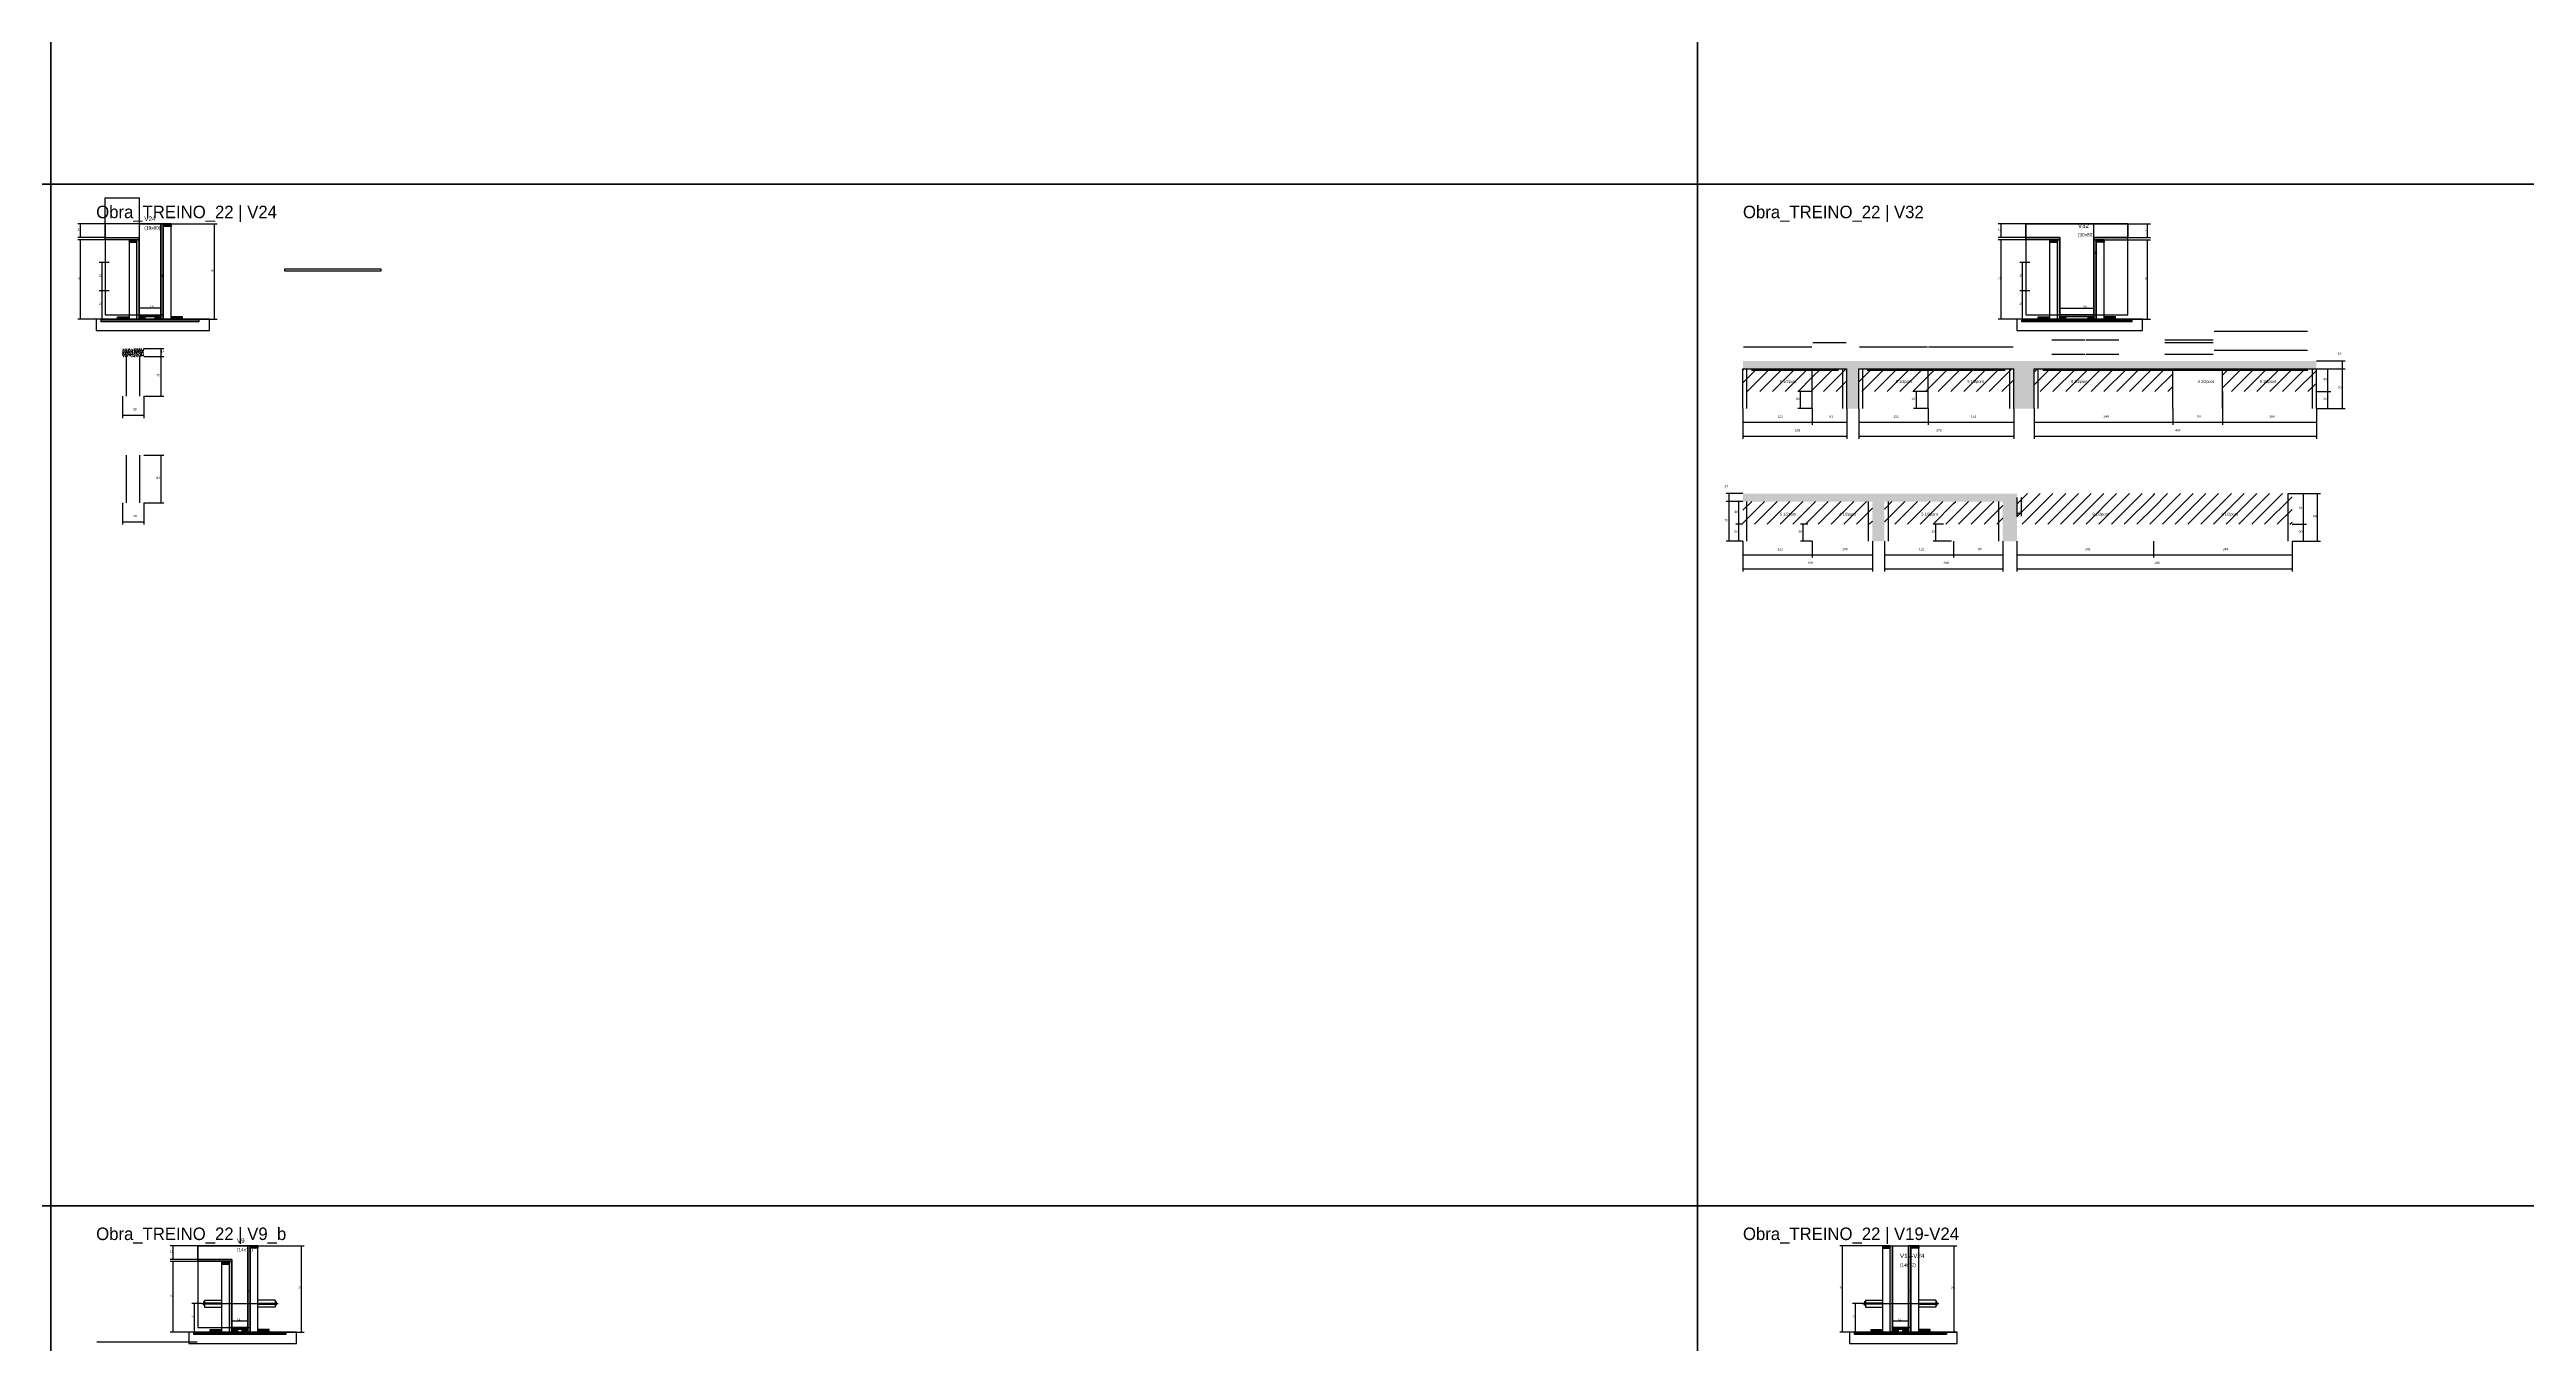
# Model space of a CAD drawing. Header units: metres. Extents: x -41 to 34840, y -36000 to 1848.
# Drawn here: x 17398 to 21760, y -29042 to -26763 of the extents above; entities that cross this region are included whole.
import ezdxf

# ---------------------------------------------------------------- set-up
doc = ezdxf.new("R2010")
doc.units = ezdxf.units.M
for name, color, linetype in [('barrote', 126, 'Continuous'), ('CELL_BORDER', 8, 'Continuous'), ('CONCRETO', 251, 'Continuous'), ('COTA', 4, 'Continuous'), ('Cota Seção (2x)', 4, 'Continuous'), ('Hachura', 253, 'Continuous'), ('LABEL_ID', 3, 'Continuous'), ('Madeira', 126, 'Continuous'), ('NOMENCLATURA', 7, 'Continuous'), ('Painéis', 200, 'Continuous'), ('SARR_2.2x7', 40, 'Continuous'), ('SCO-___-LAJ', 4, 'Continuous'), ('TENSOR', 2, 'Continuous'), ('Texto Seção', 7, 'Continuous')]:
    doc.layers.add(name, color=color, linetype=linetype)

msp = doc.modelspace()

# ---------------------------------------------------------------- hatches: boundary and pattern name
at = {"layer": 'COTA'}
h = msp.add_hatch(dxfattribs=at)
h.set_pattern_fill('AR-CONC', scale=0.03)
h.paths.add_polyline_path([(17526.1, -27303.7), (17564.1, -27303.7), (17564.1, -27289.7), (17526.1, -27289.7)])
h = msp.add_hatch(dxfattribs=at)
h.set_pattern_fill('AR-CONC', scale=0.03)
h.paths.add_polyline_path([(20563, -27325.4), (20563, -27395.4), (20584, -27395.4), (20584, -27325.4), (20857, -27325.4), (20857, -27395.4), (20892.8, -27395.4), (20892.8, -27325.4), (21389.8, -27325.4), (21389.8, -27311.4), (20380, -27311.4), (20380, -27325.4)])
h = msp.add_hatch(dxfattribs=at)
h.set_pattern_fill('AR-CONC', scale=0.03)
h.paths.add_polyline_path([(20608, -27629.1), (20629, -27629.1), (20629, -27559.1), (20837.5, -27559.1), (20837.5, -27629.1), (20862.3, -27629.1), (20862.3, -27545.1), (20380, -27545.1), (20380, -27559.1), (20608, -27559.1)])
at = {"layer": 'Hachura'}
h = msp.add_hatch(color=8, dxfattribs=at)
h.dxf.hatch_style = 1
h.paths.add_polyline_path([(17597.8, -27070), (17593.8, -27070), (17593.8, -27070), (17593.8, -27238), (17593.8, -27238), (17597.8, -27238), (17597.8, -27238), (17597.8, -27070)])
h = msp.add_hatch(dxfattribs=at)
h.set_pattern_fill('ANSI31', scale=0.5)
h.paths.add_polyline_path([(17611.8, -27070), (17611.8, -27074.4), (17611.8, -27074.4), (17597.8, -27074.4), (17597.8, -27074.4), (17597.8, -27070), (17597.8, -27070), (17611.8, -27070)])
h = msp.add_hatch(color=8, dxfattribs=at)
h.dxf.hatch_style = 1
h.paths.add_polyline_path([(17495.8, -27098), (17495.8, -27094), (17495.8, -27094), (17555.8, -27094), (17555.8, -27094), (17555.8, -27098), (17555.8, -27098), (17495.8, -27098)])
h = msp.add_hatch(dxfattribs=at)
h.set_pattern_fill('ANSI31', scale=0.5)
h.paths.add_polyline_path([(17537.8, -27098), (17537.8, -27102.4), (17537.8, -27102.4), (17551.8, -27102.4), (17551.8, -27102.4), (17551.8, -27098), (17551.8, -27098), (17537.8, -27098)])
h = msp.add_hatch(color=8, dxfattribs=at)
h.dxf.hatch_style = 1
h.paths.add_polyline_path([(17551.8, -27098), (17555.8, -27098), (17555.8, -27098), (17555.8, -27238), (17555.8, -27238), (17551.8, -27238), (17551.8, -27238), (17551.8, -27098)])
h = msp.add_hatch(color=8, dxfattribs=at)
h.dxf.hatch_style = 1
h.paths.add_polyline_path([(20877.9, -27098), (20877.9, -27094), (20877.9, -27094), (20937.9, -27094), (20937.9, -27094), (20937.9, -27098), (20937.9, -27098), (20877.9, -27098)])
h = msp.add_hatch(dxfattribs=at)
h.set_pattern_fill('ANSI31', scale=0.5)
h.paths.add_polyline_path([(20919.9, -27098), (20919.9, -27102.4), (20919.9, -27102.4), (20933.9, -27102.4), (20933.9, -27102.4), (20933.9, -27098), (20933.9, -27098), (20919.9, -27098)])
h = msp.add_hatch(color=8, dxfattribs=at)
h.dxf.hatch_style = 1
h.paths.add_polyline_path([(20933.9, -27098), (20937.9, -27098), (20937.9, -27098), (20937.9, -27238), (20937.9, -27238), (20933.9, -27238), (20933.9, -27238), (20933.9, -27098)])
h = msp.add_hatch(color=8, dxfattribs=at)
h.dxf.hatch_style = 1
h.paths.add_polyline_path([(21057.9, -27098), (21057.9, -27094), (21057.9, -27094), (20997.9, -27094), (20997.9, -27094), (20997.9, -27098), (20997.9, -27098), (21057.9, -27098)])
h = msp.add_hatch(color=8, dxfattribs=at)
h.dxf.hatch_style = 1
h.paths.add_polyline_path([(21001.9, -27098), (20997.9, -27098), (20997.9, -27098), (20997.9, -27238), (20997.9, -27238), (21001.9, -27238), (21001.9, -27238), (21001.9, -27098)])
h = msp.add_hatch(dxfattribs=at)
h.set_pattern_fill('ANSI31', scale=0.5)
h.paths.add_polyline_path([(21015.9, -27098), (21015.9, -27102.4), (21015.9, -27102.4), (21001.9, -27102.4), (21001.9, -27102.4), (21001.9, -27098), (21001.9, -27098), (21015.9, -27098)])
h = msp.add_hatch(dxfattribs=at)
h.set_pattern_fill('ANSI31', scale=0.5)
h.paths.add_polyline_path([(17517.8, -27238), (17517.8, -27233.6), (17517.8, -27233.6), (17537.8, -27233.6), (17537.8, -27233.6), (17537.8, -27238), (17537.8, -27238), (17517.8, -27238)])
h = msp.add_hatch(color=8, dxfattribs=at)
h.dxf.hatch_style = 1
h.paths.add_polyline_path([(17555.8, -27233.6), (17555.8, -27230), (17555.8, -27230), (17593.8, -27230), (17593.8, -27230), (17593.8, -27233.6), (17593.8, -27233.6), (17555.8, -27233.6)])
h = msp.add_hatch(dxfattribs=at)
h.set_pattern_fill('ANSI31', scale=0.5)
h.paths.add_polyline_path([(17555.8, -27238), (17555.8, -27233.6), (17555.8, -27233.6), (17565.8, -27233.6), (17565.8, -27233.6), (17565.8, -27238), (17565.8, -27238), (17555.8, -27238)])
h = msp.add_hatch(dxfattribs=at)
h.set_pattern_fill('ANSI31', scale=0.5)
h.paths.add_polyline_path([(17583.8, -27238), (17583.8, -27233.6), (17583.8, -27233.6), (17593.8, -27233.6), (17593.8, -27233.6), (17593.8, -27238), (17593.8, -27238), (17583.8, -27238)])
h = msp.add_hatch(dxfattribs=at)
h.set_pattern_fill('ANSI31', scale=0.5)
h.paths.add_polyline_path([(17631.8, -27238), (17631.8, -27233.6), (17631.8, -27233.6), (17611.8, -27233.6), (17611.8, -27233.6), (17611.8, -27238), (17611.8, -27238), (17631.8, -27238)])
h = msp.add_hatch(dxfattribs=at)
h.set_pattern_fill('ANSI31', scale=0.5)
h.paths.add_polyline_path([(20899.9, -27238), (20899.9, -27233.6), (20899.9, -27233.6), (20919.9, -27233.6), (20919.9, -27233.6), (20919.9, -27238), (20919.9, -27238), (20899.9, -27238)])
h = msp.add_hatch(color=8, dxfattribs=at)
h.dxf.hatch_style = 1
h.paths.add_polyline_path([(20937.9, -27233.6), (20937.9, -27230), (20937.9, -27230), (20997.9, -27230), (20997.9, -27230), (20997.9, -27233.6), (20997.9, -27233.6), (20937.9, -27233.6)])
h = msp.add_hatch(dxfattribs=at)
h.set_pattern_fill('ANSI31', scale=0.5)
h.paths.add_polyline_path([(20937.9, -27238), (20937.9, -27233.6), (20937.9, -27233.6), (20947.9, -27233.6), (20947.9, -27233.6), (20947.9, -27238), (20947.9, -27238), (20937.9, -27238)])
h = msp.add_hatch(dxfattribs=at)
h.set_pattern_fill('ANSI31', scale=0.5)
h.paths.add_polyline_path([(20987.9, -27238), (20987.9, -27233.6), (20987.9, -27233.6), (20997.9, -27233.6), (20997.9, -27233.6), (20997.9, -27238), (20997.9, -27238), (20987.9, -27238)])
h = msp.add_hatch(dxfattribs=at)
h.set_pattern_fill('ANSI31', scale=0.5)
h.paths.add_polyline_path([(21035.9, -27238), (21035.9, -27233.6), (21035.9, -27233.6), (21015.9, -27233.6), (21015.9, -27233.6), (21015.9, -27238), (21015.9, -27238), (21035.9, -27238)])
h = msp.add_hatch(dxfattribs=at)
h.set_pattern_fill('ANSI31', scale=5)
h.paths.add_polyline_path([(20380, -27325.4), (20380, -27365.4), (20502, -27365.4), (20502, -27325.4)])
h = msp.add_hatch(dxfattribs=at)
h.set_pattern_fill('ANSI31', scale=5)
h.paths.add_polyline_path([(20563, -27325.4), (20502, -27325.4), (20502, -27365.4), (20563, -27365.4)])
h = msp.add_hatch(dxfattribs=at)
h.set_pattern_fill('ANSI31', scale=5)
h.paths.add_polyline_path([(20706, -27365.4), (20706, -27325.4), (20584, -27325.4), (20584, -27365.4)])
h = msp.add_hatch(dxfattribs=at)
h.set_pattern_fill('ANSI31', scale=5)
h.paths.add_polyline_path([(20857, -27365.4), (20857, -27325.4), (20706, -27325.4), (20706, -27365.4)])
h = msp.add_hatch(dxfattribs=at)
h.set_pattern_fill('ANSI31', scale=5)
h.paths.add_polyline_path([(20892.8, -27325.4), (20892.8, -27365.4), (21136.8, -27365.4), (21136.8, -27325.4)])
h = msp.add_hatch(dxfattribs=at)
h.set_pattern_fill('ANSI31', scale=5)
h.paths.add_polyline_path([(21389.8, -27365.4), (21389.8, -27325.4), (21224.3, -27325.4), (21224.3, -27365.4)])
h = msp.add_hatch(dxfattribs=at)
h.set_pattern_fill('ANSI31', scale=5)
h.paths.add_polyline_path([(20380, -27559.1), (20380, -27599.1), (20502, -27599.1), (20502, -27559.1)])
h = msp.add_hatch(dxfattribs=at)
h.set_pattern_fill('ANSI31', scale=5)
h.paths.add_polyline_path([(20608, -27559.1), (20502, -27559.1), (20502, -27599.1), (20608, -27599.1)])
h = msp.add_hatch(dxfattribs=at)
h.set_pattern_fill('ANSI31', scale=5)
h.paths.add_polyline_path([(20751, -27599.1), (20751, -27559.1), (20629, -27559.1), (20629, -27599.1)])
h = msp.add_hatch(dxfattribs=at)
h.set_pattern_fill('ANSI31', scale=5)
h.paths.add_polyline_path([(20751, -27559.1), (20751, -27599.1), (20837.5, -27599.1), (20837.5, -27559.1)])
h = msp.add_hatch(dxfattribs=at)
h.set_pattern_fill('ANSI31', scale=5)
h.paths.add_polyline_path([(20862.3, -27545.1), (20862.3, -27599.1), (21102.9, -27599.1), (21102.9, -27545.1)])
h = msp.add_hatch(dxfattribs=at)
h.set_pattern_fill('ANSI31', scale=5)
h.paths.add_polyline_path([(21102.9, -27545.1), (21102.9, -27599.1), (21346.9, -27599.1), (21346.9, -27545.1)])
h = msp.add_hatch(color=8, dxfattribs=at)
h.dxf.hatch_style = 1
h.paths.add_polyline_path([(17750.9, -28870), (17746.9, -28870), (17746.9, -28870), (17746.9, -29022), (17746.9, -29022), (17750.9, -29022), (17750.9, -29022), (17750.9, -28870)])
h = msp.add_hatch(dxfattribs=at)
h.set_pattern_fill('ANSI31', scale=0.5)
h.paths.add_polyline_path([(17764.9, -28870), (17764.9, -28874.4), (17764.9, -28874.4), (17750.9, -28874.4), (17750.9, -28874.4), (17750.9, -28870), (17750.9, -28870), (17764.9, -28870)])
h = msp.add_hatch(dxfattribs=at)
h.set_pattern_fill('ANSI31', scale=0.5)
h.paths.add_polyline_path([(20625.5, -28870), (20625.5, -28874.4), (20625.5, -28874.4), (20639.5, -28874.4), (20639.5, -28874.4), (20639.5, -28870), (20639.5, -28870), (20625.5, -28870)])
h = msp.add_hatch(color=8, dxfattribs=at)
h.dxf.hatch_style = 1
h.paths.add_polyline_path([(20639.5, -28870), (20643.5, -28870), (20643.5, -28870), (20643.5, -29022), (20643.5, -29022), (20639.5, -29022), (20639.5, -29022), (20639.5, -28870)])
h = msp.add_hatch(color=8, dxfattribs=at)
h.dxf.hatch_style = 1
h.paths.add_polyline_path([(20675.5, -28870), (20671.5, -28870), (20671.5, -28870), (20671.5, -29022), (20671.5, -29022), (20675.5, -29022), (20675.5, -29022), (20675.5, -28870)])
h = msp.add_hatch(dxfattribs=at)
h.set_pattern_fill('ANSI31', scale=0.5)
h.paths.add_polyline_path([(20689.5, -28870), (20689.5, -28874.4), (20689.5, -28874.4), (20675.5, -28874.4), (20675.5, -28874.4), (20675.5, -28870), (20675.5, -28870), (20689.5, -28870)])
h = msp.add_hatch(color=8, dxfattribs=at)
h.dxf.hatch_style = 1
h.paths.add_polyline_path([(17658.9, -28898), (17658.9, -28894), (17658.9, -28894), (17718.9, -28894), (17718.9, -28894), (17718.9, -28898), (17718.9, -28898), (17658.9, -28898)])
h = msp.add_hatch(dxfattribs=at)
h.set_pattern_fill('ANSI31', scale=0.5)
h.paths.add_polyline_path([(17700.9, -28898), (17700.9, -28902.4), (17700.9, -28902.4), (17714.9, -28902.4), (17714.9, -28902.4), (17714.9, -28898), (17714.9, -28898), (17700.9, -28898)])
h = msp.add_hatch(color=8, dxfattribs=at)
h.dxf.hatch_style = 1
h.paths.add_polyline_path([(17714.9, -28898), (17718.9, -28898), (17718.9, -28898), (17718.9, -29022), (17718.9, -29022), (17714.9, -29022), (17714.9, -29022), (17714.9, -28898)])
h = msp.add_hatch(dxfattribs=at)
h.set_pattern_fill('ANSI31', scale=0.5)
h.paths.add_polyline_path([(17680.9, -29022), (17680.9, -29017.6), (17680.9, -29017.6), (17700.9, -29017.6), (17700.9, -29017.6), (17700.9, -29022), (17700.9, -29022), (17680.9, -29022)])
h = msp.add_hatch(color=8, dxfattribs=at)
h.dxf.hatch_style = 1
h.paths.add_polyline_path([(17718.9, -29017.6), (17718.9, -29014), (17718.9, -29014), (17746.9, -29014), (17746.9, -29014), (17746.9, -29017.6), (17746.9, -29017.6), (17718.9, -29017.6)])
h = msp.add_hatch(dxfattribs=at)
h.set_pattern_fill('ANSI31', scale=0.5)
h.paths.add_polyline_path([(17718.9, -29022), (17718.9, -29017.6), (17718.9, -29017.6), (17728.9, -29017.6), (17728.9, -29017.6), (17728.9, -29022), (17728.9, -29022), (17718.9, -29022)])
h = msp.add_hatch(dxfattribs=at)
h.set_pattern_fill('ANSI31', scale=0.5)
h.paths.add_polyline_path([(17736.9, -29022), (17736.9, -29017.6), (17736.9, -29017.6), (17746.9, -29017.6), (17746.9, -29017.6), (17746.9, -29022), (17746.9, -29022), (17736.9, -29022)])
h = msp.add_hatch(dxfattribs=at)
h.set_pattern_fill('ANSI31', scale=0.5)
h.paths.add_polyline_path([(17784.9, -29022), (17784.9, -29017.6), (17784.9, -29017.6), (17764.9, -29017.6), (17764.9, -29017.6), (17764.9, -29022), (17764.9, -29022), (17784.9, -29022)])
h = msp.add_hatch(dxfattribs=at)
h.set_pattern_fill('ANSI31', scale=0.5)
h.paths.add_polyline_path([(20605.5, -29022), (20605.5, -29017.6), (20605.5, -29017.6), (20625.5, -29017.6), (20625.5, -29017.6), (20625.5, -29022), (20625.5, -29022), (20605.5, -29022)])
h = msp.add_hatch(color=8, dxfattribs=at)
h.dxf.hatch_style = 1
h.paths.add_polyline_path([(20643.5, -29017.6), (20643.5, -29014), (20643.5, -29014), (20671.5, -29014), (20671.5, -29014), (20671.5, -29017.6), (20671.5, -29017.6), (20643.5, -29017.6)])
h = msp.add_hatch(dxfattribs=at)
h.set_pattern_fill('ANSI31', scale=0.5)
h.paths.add_polyline_path([(20643.5, -29022), (20643.5, -29017.6), (20643.5, -29017.6), (20653.5, -29017.6), (20653.5, -29017.6), (20653.5, -29022), (20653.5, -29022), (20643.5, -29022)])
h = msp.add_hatch(dxfattribs=at)
h.set_pattern_fill('ANSI31', scale=0.5)
h.paths.add_polyline_path([(20661.5, -29022), (20661.5, -29017.6), (20661.5, -29017.6), (20671.5, -29017.6), (20671.5, -29017.6), (20671.5, -29022), (20671.5, -29022), (20661.5, -29022)])
h = msp.add_hatch(dxfattribs=at)
h.set_pattern_fill('ANSI31', scale=0.5)
h.paths.add_polyline_path([(20709.5, -29022), (20709.5, -29017.6), (20709.5, -29017.6), (20689.5, -29017.6), (20689.5, -29017.6), (20689.5, -29022), (20689.5, -29022), (20709.5, -29022)])

# ---------------------------------------------------------------- linework, layer by layer
for p, q in [((17668.9, -28969), (17668.9, -28975)), ((17670.9, -28969), (17668.9, -28969)), ((17670.9, -28975), (17668.9, -28975)), ((17670.9, -28966), (17670.9, -28978)), ((17670.9, -28966), (17700.9, -28966)), ((17700.9, -28971), (17670.9, -28971)), ((17700.9, -28973), (17670.9, -28973)), ((17670.9, -28978), (17700.9, -28978)), ((17794.9, -28966), (17764.9, -28966)), ((17764.9, -28971), (17794.9, -28971)), ((17764.9, -28973), (17794.9, -28973)), ((17794.9, -28978), (17764.9, -28978)), ((17794.9, -28966), (17794.9, -28978)), ((17796.9, -28969), (17794.9, -28969)), ((17794.9, -28975), (17796.9, -28975)), ((17796.9, -28969), (17796.9, -28975)), ((20593.5, -28969), (20593.5, -28975)), ((20595.5, -28969), (20593.5, -28969)), ((20595.5, -28975), (20593.5, -28975)), ((20595.5, -28966), (20595.5, -28978)), ((20595.5, -28966), (20625.5, -28966)), ((20625.5, -28971), (20595.5, -28971)), ((20625.5, -28973), (20595.5, -28973)), ((20595.5, -28978), (20625.5, -28978)), ((20719.5, -28966), (20689.5, -28966)), ((20689.5, -28971), (20719.5, -28971)), ((20689.5, -28973), (20719.5, -28973)), ((20719.5, -28978), (20689.5, -28978)), ((20719.5, -28966), (20719.5, -28978)), ((20721.5, -28969), (20719.5, -28969)), ((20719.5, -28975), (20721.5, -28975)), ((20721.5, -28969), (20721.5, -28975))]:
    msp.add_line(p, q)
at = {"layer": 'barrote'}
for points in [[(17643, -29042), (17832.6, -29042), (17832.6, -29022), (17643, -29022)], [(20567.7, -29042), (20757.2, -29042), (20757.2, -29022), (20567.7, -29022)]]:
    msp.add_lwpolyline(points, close=True, dxfattribs=at)
at = {"layer": 'CELL_BORDER'}
for points in [[(14500, -27000), (17400, -27000), (17400, -25200), (14500, -25200)], [(17400, -27000), (20300, -27000), (20300, -25200), (17400, -25200)], [(20300, -27000), (23200, -27000), (23200, -25200), (20300, -25200)], [(14500, -28800), (17400, -28800), (17400, -27000), (14500, -27000)], [(17400, -28800), (20300, -28800), (20300, -27000), (17400, -27000)], [(20300, -28800), (23200, -28800), (23200, -27000), (20300, -27000)], [(14500, -30600), (17400, -30600), (17400, -28800), (14500, -28800)], [(17400, -30600), (20300, -30600), (20300, -28800), (17400, -28800)], [(20300, -30600), (23200, -30600), (23200, -28800), (20300, -28800)]]:
    msp.add_lwpolyline(points, close=True, dxfattribs=at)
at = {"layer": 'CONCRETO'}
for points in [[(17593.8, -27090), (17593.8, -27070), (17495.8, -27070), (17495.8, -27094), (17555.8, -27094), (17555.8, -27230), (17593.8, -27230), (17593.8, -27090)], [(17495.8, -27230), (17593.8, -27230), (17593.8, -27070), (17495.8, -27070)], [(20997.9, -27094), (20997.9, -27104), (20997.9, -27230), (20937.9, -27230), (20937.9, -27094), (20877.9, -27094), (20877.9, -27070), (20997.9, -27070), (21057.9, -27070), (21057.9, -27094)], [(20877.9, -27230), (21057.9, -27230), (21057.9, -27070), (20877.9, -27070)], [(17746.9, -28894), (17746.9, -28876), (17746.9, -29014), (17718.9, -29014), (17718.9, -28894), (17658.9, -28894), (17658.9, -28870), (17746.9, -28870), (17746.9, -28873), (17746.9, -28897)], [(17658.9, -29014), (17746.9, -29014), (17746.9, -28870), (17658.9, -28870)], [(20671.5, -28894), (20671.5, -28876), (20671.5, -29014), (20643.5, -29014), (20643.5, -28894), (20643.5, -28894), (20643.5, -28870), (20671.5, -28870), (20671.5, -28873), (20671.5, -28897)]]:
    msp.add_lwpolyline(points, close=True, dxfattribs=at)
at = {"layer": 'COTA'}
for p, q in [((17495.8, -27070), (17447.5, -27070)), ((17452.5, -27094), (17452.5, -27070)), ((17611.8, -27070), (17693.3, -27070)), ((17688.3, -27238), (17688.3, -27070)), ((20877.9, -27070), (20829.6, -27070)), ((20834.6, -27094), (20834.6, -27070)), ((21057.9, -27070), (21097.4, -27070)), ((21092.4, -27094), (21092.4, -27070)), ((17495.8, -27094), (17447.5, -27094)), ((17495.8, -27098), (17447.5, -27098)), ((17452.5, -27238), (17452.5, -27098)), ((20877.9, -27094), (20829.6, -27094)), ((20877.9, -27098), (20829.6, -27098)), ((20834.6, -27238), (20834.6, -27098)), ((21015.9, -27098), (21097.4, -27098)), ((21057.9, -27094), (21097.4, -27094)), ((21092.4, -27238), (21092.4, -27098)), ((17502.8, -27138), (17485.3, -27138)), ((17490.3, -27188), (17490.3, -27138)), ((20884.9, -27138), (20867.4, -27138)), ((20872.4, -27188), (20872.4, -27138)), ((17502.8, -27188), (17485.3, -27188)), ((17502.8, -27188), (17485.3, -27188)), ((17490.3, -27238), (17490.3, -27188)), ((20884.9, -27188), (20867.4, -27188)), ((20884.9, -27188), (20867.4, -27188)), ((20872.4, -27238), (20872.4, -27188)), ((17517.8, -27238), (17447.5, -27238)), ((17502.8, -27238), (17485.3, -27238)), ((17631.8, -27238), (17693.3, -27238)), ((20899.9, -27238), (20829.6, -27238)), ((20884.9, -27238), (20867.4, -27238)), ((21035.9, -27238), (21097.4, -27238)), ((17564.1, -27289.7), (17599.2, -27289.7)), ((17564.1, -27303.7), (17599.2, -27303.7)), ((17564.1, -27303.7), (17599.2, -27303.7)), ((17594.2, -27303.7), (17594.2, -27289.7)), ((17594.2, -27373.7), (17594.2, -27303.7)), ((21389.8, -27311.4), (21440.7, -27311.4)), ((21389.8, -27325.4), (21440.7, -27325.4)), ((21389.8, -27325.4), (21440.7, -27325.4)), ((21389.8, -27325.4), (21415.1, -27325.4)), ((21410.1, -27365.4), (21410.1, -27325.4)), ((21435.7, -27325.4), (21435.7, -27311.4)), ((21435.7, -27395.4), (21435.7, -27325.4)), ((17526.1, -27373.7), (17526.1, -27412.2)), ((17564.1, -27373.7), (17564.1, -27412.2)), ((17564.1, -27373.7), (17599.2, -27373.7)), ((20502, -27365.4), (20476.4, -27365.4)), ((20481.4, -27395.4), (20481.4, -27365.4)), ((20704.2, -27365.4), (20680.3, -27365.4)), ((20685.3, -27395.4), (20685.3, -27365.4)), ((21224.3, -27365.4), (21224.3, -27424.2)), ((21389.8, -27365.4), (21415.1, -27365.4)), ((21389.8, -27365.4), (21415.1, -27365.4)), ((21410.1, -27395.4), (21410.1, -27365.4)), ((17526.1, -27407.2), (17564.1, -27407.2)), ((20380, -27395.4), (20380, -27424.2)), ((20380, -27395.4), (20380, -27448.7)), ((20380, -27419.2), (20502, -27419.2)), ((20502, -27395.4), (20476.4, -27395.4)), ((20502, -27395.4), (20502, -27424.2)), ((20502, -27395.4), (20502, -27424.2)), ((20502, -27419.2), (20563, -27419.2)), ((20563, -27395.4), (20563, -27424.2)), ((20563, -27395.4), (20563, -27448.7)), ((20584, -27395.4), (20584, -27424.2)), ((20584, -27395.4), (20584, -27448.7)), ((20584, -27419.2), (20706, -27419.2)), ((20704.2, -27395.4), (20680.3, -27395.4)), ((20706, -27395.4), (20706, -27424.2)), ((20706, -27395.4), (20706, -27424.2)), ((20706, -27419.2), (20857, -27419.2)), ((20857, -27395.4), (20857, -27424.2)), ((20857, -27395.4), (20857, -27448.7)), ((20892.8, -27395.4), (20892.8, -27424.2)), ((20892.8, -27395.4), (20892.8, -27448.7)), ((20892.8, -27419.2), (21136.8, -27419.2)), ((21136.8, -27395.4), (21136.8, -27424.2)), ((21136.8, -27395.4), (21136.8, -27424.2)), ((21136.8, -27419.2), (21224.3, -27419.2)), ((21224.3, -27395.4), (21224.3, -27424.2)), ((21224.3, -27419.2), (21389.8, -27419.2)), ((21389.8, -27395.4), (21389.8, -27448.7)), ((21389.8, -27395.4), (21440.7, -27395.4)), ((21389.8, -27395.4), (21389.8, -27424.2)), ((21389.8, -27395.4), (21415.1, -27395.4)), ((17564.1, -27477.4), (17599.2, -27477.4)), ((17594.2, -27561.4), (17594.2, -27477.4)), ((20380, -27443.7), (20563, -27443.7)), ((20584, -27443.7), (20857, -27443.7)), ((20892.8, -27443.7), (21389.8, -27443.7)), ((17526.1, -27561.4), (17526.1, -27599.8)), ((17564.1, -27561.4), (17564.1, -27599.8)), ((17564.1, -27561.4), (17599.2, -27561.4)), ((20380, -27545.1), (20350.5, -27545.1)), ((20380, -27559.1), (20350.5, -27559.1)), ((20380, -27559.1), (20350.5, -27559.1)), ((20355.5, -27559.1), (20355.5, -27545.1)), ((20355.5, -27629.1), (20355.5, -27559.1)), ((20380, -27559.1), (20367.7, -27559.1)), ((20372.7, -27599.1), (20372.7, -27559.1)), ((20862.3, -27552.1), (20862.3, -27584.6)), ((20869.8, -27552.1), (20869.8, -27584.6)), ((21339.9, -27545.1), (21372.3, -27545.1)), ((21346.9, -27545.1), (21397, -27545.1)), ((21367.3, -27599.1), (21367.3, -27545.1)), ((21392, -27629.1), (21392, -27545.1)), ((17526.1, -27594.8), (17564.1, -27594.8)), ((20380, -27599.1), (20367.7, -27599.1)), ((20380, -27599.1), (20367.7, -27599.1)), ((20372.7, -27629.1), (20372.7, -27599.1)), ((20494, -27599.1), (20481.1, -27599.1)), ((20486.1, -27629.1), (20486.1, -27599.1)), ((20733.2, -27599.1), (20714.9, -27599.1)), ((20719.9, -27629.1), (20719.9, -27599.1)), ((20862.3, -27579.6), (20869.8, -27579.6)), ((21346.9, -27599.1), (21372.3, -27599.1)), ((21346.9, -27599.1), (21372.3, -27599.1)), ((21367.3, -27629.1), (21367.3, -27599.1)), ((20380, -27629.1), (20350.5, -27629.1)), ((20380, -27629.1), (20367.7, -27629.1)), ((20380, -27629.1), (20380, -27657.9)), ((20380, -27629.1), (20380, -27682.4)), ((20380, -27652.9), (20502, -27652.9)), ((20502, -27629.1), (20481.1, -27629.1)), ((20502, -27629.1), (20502, -27657.9)), ((20502, -27629.1), (20502, -27657.9)), ((20502, -27652.9), (20608, -27652.9)), ((20608, -27629.1), (20608, -27657.9)), ((20608, -27629.1), (20608, -27682.4)), ((20629, -27629.1), (20629, -27657.9)), ((20629, -27629.1), (20629, -27682.4)), ((20629, -27652.9), (20751, -27652.9)), ((20747.5, -27629.1), (20714.9, -27629.1)), ((20751, -27629.1), (20751, -27657.9)), ((20751, -27629.1), (20751, -27657.9)), ((20751, -27652.9), (20837.5, -27652.9)), ((20837.5, -27629.1), (20837.5, -27657.9)), ((20837.5, -27629.1), (20837.5, -27682.4)), ((20862.3, -27629.1), (20862.3, -27657.9)), ((20862.3, -27629.1), (20862.3, -27682.4)), ((20862.3, -27652.9), (21102.9, -27652.9)), ((21102.9, -27629.1), (21102.9, -27657.9)), ((21102.9, -27629.1), (21102.9, -27657.9)), ((21102.9, -27652.9), (21346.9, -27652.9)), ((21346.9, -27629.1), (21346.9, -27657.9)), ((21346.9, -27629.1), (21346.9, -27682.4)), ((21346.9, -27629.1), (21397, -27629.1)), ((21346.9, -27629.1), (21372.3, -27629.1)), ((20380, -27677.4), (20608, -27677.4)), ((20629, -27677.4), (20837.5, -27677.4)), ((20862.3, -27677.4), (21346.9, -27677.4)), ((17658.9, -28870), (17610.5, -28870)), ((17615.5, -28894), (17615.5, -28870)), ((17764.9, -28870), (17846.3, -28870)), ((17841.3, -29022), (17841.3, -28870)), ((20625.5, -28870), (20550.5, -28870)), ((20555.5, -29022), (20555.5, -28870)), ((20689.5, -28870), (20756.9, -28870)), ((20751.9, -29022), (20751.9, -28870)), ((17658.9, -28894), (17610.5, -28894)), ((17658.9, -28898), (17610.5, -28898)), ((17615.5, -29022), (17615.5, -28898)), ((17665.9, -28972), (17648.4, -28972)), ((17653.4, -29022), (17653.4, -28972)), ((20590.5, -28972), (20573, -28972)), ((20578, -29022), (20578, -28972)), ((17680.9, -29022), (17610.5, -29022)), ((17665.9, -29022), (17648.4, -29022)), ((17784.9, -29022), (17846.3, -29022)), ((20605.5, -29022), (20550.5, -29022)), ((20590.5, -29022), (20573, -29022)), ((20709.5, -29022), (20756.9, -29022))]:
    msp.add_line(p, q, dxfattribs=at)
at = {"layer": 'Cota Seção (2x)'}
for p, q in [((17555.8, -27070), (17598.8, -27070)), ((17593.8, -27230), (17593.8, -27070)), ((20937.9, -27070), (21002.9, -27070)), ((20997.9, -27230), (20997.9, -27070)), ((17555.8, -27230), (17555.8, -27213.1)), ((17555.8, -27218.1), (17593.8, -27218.1)), ((17593.8, -27230), (17593.8, -27213.1)), ((20937.9, -27230), (20937.9, -27213.2)), ((20937.9, -27218.2), (20997.9, -27218.2)), ((20997.9, -27230), (20997.9, -27213.2)), ((17555.8, -27230), (17598.8, -27230)), ((20937.9, -27230), (21002.9, -27230)), ((17718.9, -28870), (17751.9, -28870)), ((17746.9, -29014), (17746.9, -28870)), ((20643.5, -28870), (20676.5, -28870)), ((20671.5, -29014), (20671.5, -28870)), ((17718.9, -29014), (17718.9, -28997.2)), ((17718.9, -29002.2), (17746.9, -29002.2)), ((17746.9, -29014), (17746.9, -28997.2)), ((20643.5, -29014), (20643.5, -28997.2)), ((20643.5, -29002.2), (20671.5, -29002.2)), ((20671.5, -29014), (20671.5, -28997.2)), ((17718.9, -29014), (17751.9, -29014)), ((20643.5, -29014), (20676.5, -29014))]:
    msp.add_line(p, q, dxfattribs=at)
at = {"layer": 'Madeira'}
for points in [[(17611.8, -27070), (17611.8, -27074.4), (17597.8, -27074.4), (17597.8, -27070)], [(17611.8, -27070), (17597.8, -27070), (17597.8, -27238), (17611.8, -27238)], [(17537.8, -27098), (17537.8, -27102.4), (17551.8, -27102.4), (17551.8, -27098)], [(17537.8, -27238), (17551.8, -27238), (17551.8, -27098), (17537.8, -27098)], [(20919.9, -27098), (20919.9, -27102.4), (20933.9, -27102.4), (20933.9, -27098)], [(20919.9, -27238), (20933.9, -27238), (20933.9, -27098), (20919.9, -27098)], [(21015.9, -27098), (21015.9, -27102.4), (21001.9, -27102.4), (21001.9, -27098)], [(21015.9, -27098), (21001.9, -27098), (21001.9, -27238), (21015.9, -27238)], [(17480, -27258), (17679.6, -27258), (17679.6, -27238), (17480, -27238)], [(17517.8, -27238), (17517.8, -27233.6), (17537.8, -27233.6), (17537.8, -27238)], [(17555.8, -27238), (17555.8, -27233.6), (17565.8, -27233.6), (17565.8, -27238)], [(17583.8, -27238), (17583.8, -27233.6), (17593.8, -27233.6), (17593.8, -27238)], [(17631.8, -27238), (17631.8, -27233.6), (17611.8, -27233.6), (17611.8, -27238)], [(20862.1, -27258), (21083.7, -27258), (21083.7, -27238), (20862.1, -27238)], [(20899.9, -27238), (20899.9, -27233.6), (20919.9, -27233.6), (20919.9, -27238)], [(20937.9, -27238), (20937.9, -27233.6), (20947.9, -27233.6), (20947.9, -27238)], [(20987.9, -27238), (20987.9, -27233.6), (20997.9, -27233.6), (20997.9, -27238)], [(21035.9, -27238), (21035.9, -27233.6), (21015.9, -27233.6), (21015.9, -27238)], [(17764.9, -28870), (17764.9, -28874.4), (17750.9, -28874.4), (17750.9, -28870)], [(17764.9, -28870), (17750.9, -28870), (17750.9, -29022), (17764.9, -29022)], [(20625.5, -28870), (20625.5, -28874.4), (20639.5, -28874.4), (20639.5, -28870)], [(20625.5, -29022), (20639.5, -29022), (20639.5, -28870), (20625.5, -28870)], [(20689.5, -28870), (20689.5, -28874.4), (20675.5, -28874.4), (20675.5, -28870)], [(20689.5, -28870), (20675.5, -28870), (20675.5, -29022), (20689.5, -29022)], [(17700.9, -28898), (17700.9, -28902.4), (17714.9, -28902.4), (17714.9, -28898)], [(17700.9, -29022), (17714.9, -29022), (17714.9, -28898), (17700.9, -28898)], [(17643, -29042), (17832.6, -29042), (17832.6, -29022), (17643, -29022)], [(17680.9, -29022), (17680.9, -29017.6), (17700.9, -29017.6), (17700.9, -29022)], [(17718.9, -29022), (17718.9, -29017.6), (17728.9, -29017.6), (17728.9, -29022)], [(17736.9, -29022), (17736.9, -29017.6), (17746.9, -29017.6), (17746.9, -29022)], [(17784.9, -29022), (17784.9, -29017.6), (17764.9, -29017.6), (17764.9, -29022)], [(20567.7, -29042), (20757.2, -29042), (20757.2, -29022), (20567.7, -29022)], [(20605.5, -29022), (20605.5, -29017.6), (20625.5, -29017.6), (20625.5, -29022)], [(20643.5, -29022), (20643.5, -29017.6), (20653.5, -29017.6), (20653.5, -29022)], [(20661.5, -29022), (20661.5, -29017.6), (20671.5, -29017.6), (20671.5, -29022)], [(20709.5, -29022), (20709.5, -29017.6), (20689.5, -29017.6), (20689.5, -29022)]]:
    msp.add_lwpolyline(points, close=True, dxfattribs=at)
at = {"layer": 'Painéis'}
for p, q in [((17495.8, -27024), (17556, -27024)), ((17495.8, -27094), (17495.8, -27024)), ((17556, -27094), (17556, -27024)), ((17495.8, -27094), (17555.8, -27094)), ((17495.8, -27098), (17495.8, -27094)), ((17495.8, -27094), (17556, -27094)), ((17555.8, -27098), (17555.8, -27094)), ((17555.8, -27238), (17555.8, -27098)), ((20877.9, -27094), (20937.9, -27094)), ((20877.9, -27098), (20877.9, -27094)), ((20937.9, -27098), (20937.9, -27094)), ((20937.9, -27238), (20937.9, -27098)), ((20997.9, -27094), (21057.9, -27094)), ((20997.9, -27098), (20997.9, -27094)), ((20997.9, -27238), (20997.9, -27098)), ((21057.9, -27098), (21057.9, -27094)), ((20937.9, -27230), (20997.9, -27230)), ((20937.9, -27233.6), (20937.9, -27230)), ((20997.9, -27233.6), (20997.9, -27230)), ((20380, -27325.4), (20563, -27325.4)), ((20380, -27395.4), (20380, -27325.4)), ((20502, -27395.4), (20502, -27325.4)), ((20563, -27395.4), (20563, -27325.4)), ((20584, -27325.4), (20857, -27325.4)), ((20584, -27395.4), (20584, -27325.4)), ((20706, -27395.4), (20706, -27325.4)), ((20857, -27395.4), (20857, -27325.4)), ((20892.8, -27325.4), (21389.8, -27325.4)), ((20892.8, -27395.4), (20892.8, -27325.4)), ((21136.8, -27395.4), (21136.8, -27325.4)), ((21224.3, -27395.4), (21224.3, -27325.4)), ((21389.8, -27395.4), (21389.8, -27325.4)), ((17746.9, -29022), (17746.9, -28870)), ((17658.9, -28894), (17718.9, -28894)), ((17658.9, -28898), (17658.9, -28894)), ((17718.9, -28898), (17718.9, -28894)), ((17718.9, -29022), (17718.9, -28898)), ((17718.9, -29014), (17746.9, -29014)), ((17718.9, -29017.6), (17718.9, -29014)), ((17746.9, -29017.6), (17746.9, -29014)), ((20643.5, -29014), (20671.5, -29014))]:
    msp.add_line(p, q, dxfattribs=at)
for points in [[(17597.8, -27070), (17593.8, -27070), (17593.8, -27238), (17597.8, -27238)], [(17495.8, -27098), (17495.8, -27094), (17555.8, -27094), (17555.8, -27098)], [(17551.8, -27098), (17555.8, -27098), (17555.8, -27238), (17551.8, -27238)], [(20877.9, -27098), (20877.9, -27094), (20937.9, -27094), (20937.9, -27098)], [(20933.9, -27098), (20937.9, -27098), (20937.9, -27238), (20933.9, -27238)], [(21057.9, -27098), (21057.9, -27094), (20997.9, -27094), (20997.9, -27098)], [(21001.9, -27098), (20997.9, -27098), (20997.9, -27238), (21001.9, -27238)], [(17555.8, -27233.6), (17555.8, -27230), (17593.8, -27230), (17593.8, -27233.6)], [(20937.9, -27233.6), (20937.9, -27230), (20997.9, -27230), (20997.9, -27233.6)], [(17750.9, -28870), (17746.9, -28870), (17746.9, -29022), (17750.9, -29022)], [(20639.5, -28870), (20643.5, -28870), (20643.5, -29022), (20639.5, -29022)], [(20675.5, -28870), (20671.5, -28870), (20671.5, -29022), (20675.5, -29022)], [(17658.9, -28898), (17658.9, -28894), (17718.9, -28894), (17718.9, -28898)], [(17714.9, -28898), (17718.9, -28898), (17718.9, -29022), (17714.9, -29022)], [(17718.9, -29017.6), (17718.9, -29014), (17746.9, -29014), (17746.9, -29017.6)], [(20643.5, -29017.6), (20643.5, -29014), (20671.5, -29014), (20671.5, -29017.6)]]:
    msp.add_lwpolyline(points, close=True, dxfattribs=at)
at = {"layer": 'SARR_2.2x7'}
for p, q in [((21210, -27259.3), (21374, -27259.3)), ((17533.1, -27373.7), (17533.1, -27303.7)), ((17557.1, -27373.7), (17557.1, -27303.7)), ((20381, -27286.8), (20501, -27286.8)), ((20503, -27279.1), (20562, -27279.1)), ((20585, -27286.8), (20705, -27286.8)), ((20707, -27286.8), (20856, -27286.8)), ((20924, -27274), (20982, -27274)), ((20924, -27299.7), (20982, -27299.7)), ((20984, -27274), (21042, -27274)), ((20984, -27299.7), (21042, -27299.7)), ((21123, -27274), (21208, -27274)), ((21123, -27279.1), (21208, -27279.1)), ((21123, -27299.7), (21208, -27299.7)), ((21210, -27292.3), (21374, -27292.3)), ((20387, -27395.4), (20387, -27325.4)), ((20395, -27327.6), (20502, -27327.6)), ((20502, -27327.6), (20548, -27327.6)), ((20556, -27395.4), (20556, -27325.4)), ((20591, -27395.4), (20591, -27325.4)), ((20599, -27327.6), (20706, -27327.6)), ((20706, -27327.6), (20842, -27327.6)), ((20850, -27395.4), (20850, -27325.4)), ((20899.8, -27395.4), (20899.8, -27325.4)), ((20907.8, -27327.6), (21136.8, -27327.6)), ((21136.8, -27327.6), (21224.3, -27327.6)), ((21224.3, -27327.6), (21374.8, -27327.6)), ((21382.8, -27395.4), (21382.8, -27325.4)), ((17533.1, -27561.4), (17533.1, -27477.4)), ((17557.1, -27561.4), (17557.1, -27477.4)), ((20387, -27629.1), (20387, -27559.1)), ((20601, -27629.1), (20601, -27559.1)), ((20636, -27629.1), (20636, -27559.1)), ((20830.5, -27629.1), (20830.5, -27559.1)), ((21339.9, -27629.1), (21339.9, -27545.1)), ((17481, -29039.6), (17657.6, -29039.6))]:
    msp.add_line(p, q, dxfattribs=at)
at = {"layer": 'SCO-___-LAJ'}
for points in [[(17981.9, -27149.7), (17811.4, -27149.7), (17811.4, -27152.9), (17981.9, -27152.9)], [(17489, -27239.3), (17660.7, -27239.3), (17660.7, -27242.5), (17489, -27242.5)], [(20871.1, -27239.4), (21064.8, -27239.4), (21064.8, -27242.6), (20871.1, -27242.6)], [(17652, -29023.4), (17813.7, -29023.4), (17813.7, -29026.6), (17652, -29026.6)], [(20576.7, -29023.4), (20738.4, -29023.4), (20738.4, -29026.6), (20576.7, -29026.6)]]:
    msp.add_lwpolyline(points, close=True, dxfattribs=at)
at = {"layer": 'TENSOR'}
for p, q in [((17665.9, -28972), (17800.2, -28972)), ((20590.5, -28972), (20724.8, -28972))]:
    msp.add_line(p, q, dxfattribs=at)

# ---------------------------------------------------------------- texts
at = {"layer": 'COTA'}
for s, p in [('12', (17447, -27082)), ('12', (20829.1, -27082)), ('12', (21086.9, -27082)), ('70', (17447, -27168)), ('25', (17484.8, -27163)), ('84', (17682.8, -27154)), ('70', (20829.1, -27168)), ('25', (20866.9, -27163)), ('70', (21086.9, -27168)), ('25', (17484.8, -27213)), ('25', (20866.9, -27213)), ('14', (17594.2, -27296.7)), ('14', (21427.7, -27300.3)), ('70', (17586.1, -27338.7)), ('40', (21402, -27345.4)), ('30', (20473.2, -27380.4)), ('30', (20677, -27380.4)), ('30', (21401.9, -27380.4)), ('70', (21427.6, -27360.4)), ('38', (17545.1, -27398.9)), ('122', (20441, -27411.1)), ('183', (20471.5, -27435.5)), ('61', (20532.5, -27411.1)), ('122', (20645, -27411.1)), ('273', (20720.5, -27435.5)), ('151', (20781.5, -27411.1)), ('244', (21014.8, -27411.1)), ('497', (21141.3, -27435.6)), ('88', (21180.5, -27411)), ('166', (21307, -27411.1)), ('84', (17586.1, -27519.4)), ('14', (20347.4, -27534.1)), ('38', (17545.1, -27586.6)), ('70', (20347.4, -27594.1)), ('40', (20364.6, -27579.1)), ('30', (20364.5, -27614.1)), ('30', (20477.9, -27614.1)), ('30', (20711.7, -27614.1)), ('8', (20866, -27579.6)), ('30', (21359, -27614.1)), ('54', (21359.2, -27572.1)), ('84', (21384, -27587.1)), ('122', (20441, -27644.8)), ('106', (20555, -27644.8)), ('122', (20690, -27644.8)), ('86', (20794.2, -27644.8)), ('241', (20982.6, -27644.8)), ('244', (21224.9, -27644.8)), ('228', (20494, -27669.3)), ('208', (20733.2, -27669.3)), ('485', (21104.6, -27669.3)), ('12', (17610, -28882)), ('62', (17610, -28960)), ('76', (17835.8, -28946)), ('76', (20550, -28946)), ('76', (20746.4, -28946)), ('25', (17647.9, -28997)), ('25', (20572.5, -28997))]:
    msp.add_text(s, height=4, dxfattribs=at).set_placement(p)
at = {"layer": 'Cota Seção (2x)'}
for s, p in [('80', (20997.9, -27122.8)), ('80', (17593.8, -27163.5)), ('19', (17574.8, -27218.1)), ('30', (20978.9, -27218.2)), ('72', (17746.9, -28952.8)), ('72', (20671.5, -28952.8)), ('14', (17727.9, -29002.2)), ('14', (20652.5, -29002.2))]:
    msp.add_text(s, height=4, dxfattribs=at).set_placement(p)
at = {"layer": 'LABEL_ID'}
for s, p in [('Obra_TREINO_22 | V24', (17480, -27060)), ('Obra_TREINO_22 | V32', (20380, -27060)), ('Obra_TREINO_22 | V9_b', (17480, -28860)), ('Obra_TREINO_22 | V19-V24', (20380, -28860))]:
    msp.add_text(s, height=22, dxfattribs=at).set_placement(p)
at = {"layer": 'NOMENCLATURA'}
for s, p in [('5 1/2pont', (20445, -27350.2)), ('5 1/2pont', (20649, -27350.2)), ('5 1/2pont', (20775.3, -27350.2)), ('8 1/2pont', (20957.8, -27350.2)), ('4 1/2pont', (21180.6, -27350.2)), ('6 1/2pont', (21290, -27350.2)), ('5 1/2pont', (20445, -27583.9)), ('4 1/2pont', (20549.6, -27583.9)), ('5 1/2pont', (20694, -27583.9)), ('8 1/2pont', (20995.5, -27583.9)), ('8 1/2pont', (21222.8, -27583.9))]:
    msp.add_text(s, height=5, dxfattribs=at).set_placement(p)
at = {"layer": 'Texto Seção'}
for s, height, p in [('V24', 8, (17564.8, -27065)), ('(19x80)', 6, (17564.8, -27080)), ('V32', 8, (20969.8, -27077.2)), ('(30x80)', 6, (20969.8, -27092.2)), ('V9', 8, (17727.9, -28865)), ('(14x72)', 6, (17727.9, -28880)), ('V19-V24', 8, (20656.5, -28891.8)), ('(14x72)', 6, (20656.5, -28906.8))]:
    msp.add_text(s, height=height, dxfattribs=at).set_placement(p)

doc.saveas('drawing.dxf')
